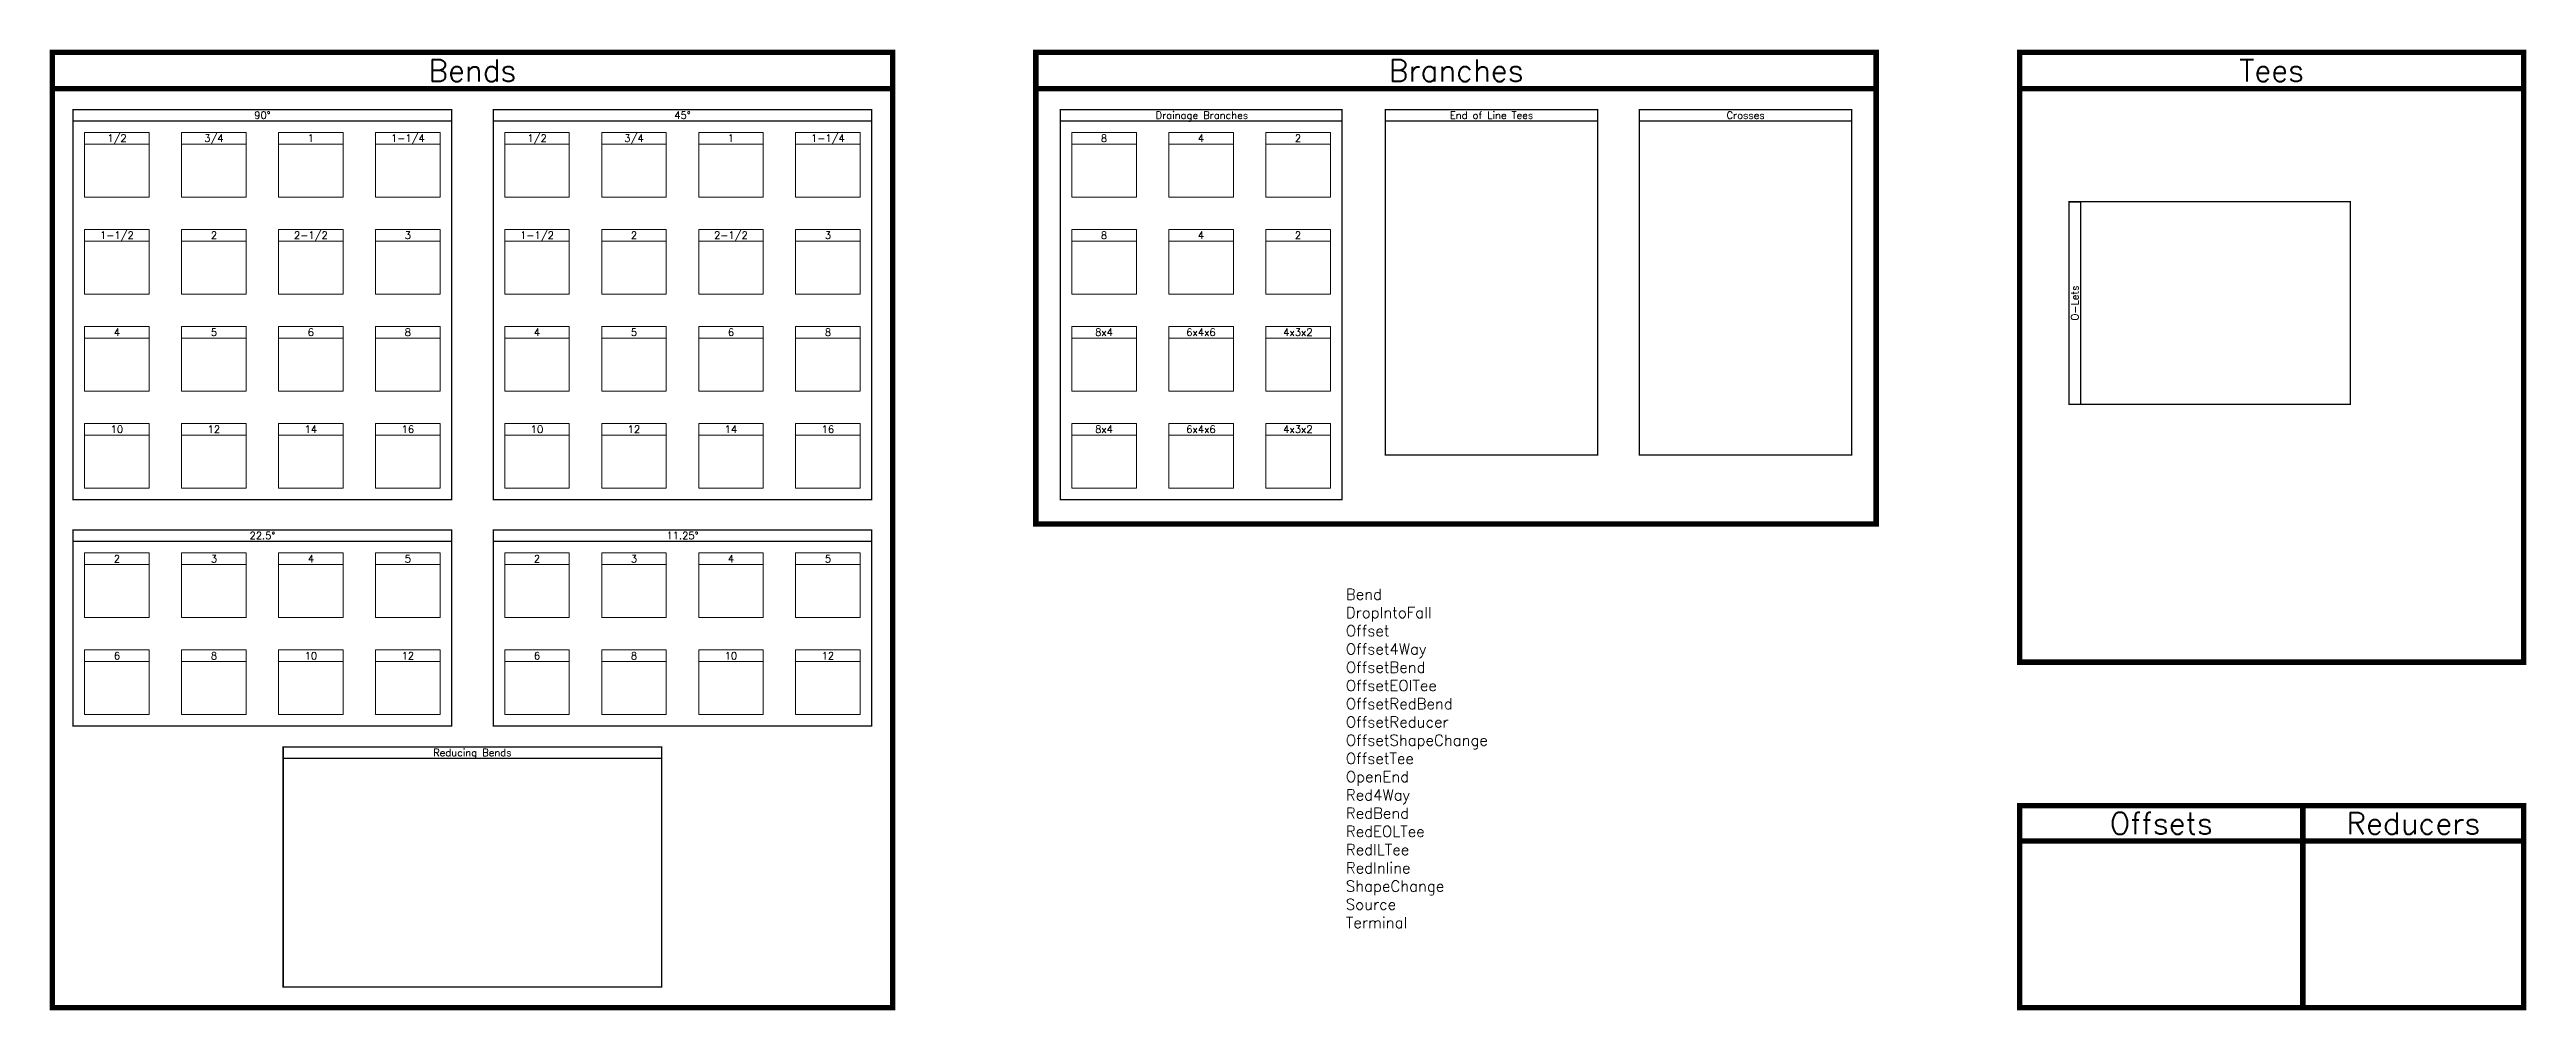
# Model space of a CAD drawing. Header units: inches. Extents: x 224 to 1583, y -2 to 525.
import ezdxf
from ezdxf.enums import TextEntityAlignment as Align

# ---------------------------------------------------------------- set-up
doc = ezdxf.new("R2010")
doc.units = ezdxf.units.IN
doc.header["$MEASUREMENT"] = 0
for name, color, linetype, lineweight in [('Frames_1', 85, 'Continuous', 0), ('Frames_2', 155, 'Continuous', 0), ('Frames_3', 72, 'Continuous', 0), ('Text_2', 155, 'Continuous', 0), ('Text_3', 85, 'Continuous', 0)]:
    doc.layers.add(name, color=color, linetype=linetype, lineweight=lineweight)
doc.styles.add('RomanS', font='romans.shx')

msp = doc.modelspace()

# ---------------------------------------------------------------- linework, layer by layer
msp.add_line((1332.3, 442), (1338.6, 442))
at = {"layer": 'Frames_1', "const_width": 3}
for points in [[(225.7, 523.9), (686.8, 523.9), (686.8, 504), (225.7, 504)], [(765.4, 523.9), (1226.5, 523.9), (1226.5, 504), (765.4, 504)], [(1305.2, 523.9), (1581.8, 523.9), (1581.8, 504), (1305.2, 504)], [(225.7, 504), (686.8, 504), (686.8, 0), (225.7, 0)], [(765.4, 504), (1226.5, 504), (1226.5, 265.2), (765.4, 265.2)], [(1305.2, 189.5), (1305.2, 189.5), (1305.2, 189.5), (1581.8, 189.5), (1581.8, 504), (1305.2, 504), (1305.2, 504), (1305.2, 504), (1305.2, 189.5)], [(1305.2, 91.4), (1460.6, 91.4), (1460.6, 110.8), (1305.2, 110.8)], [(1460.6, 91.4), (1581.8, 91.4), (1581.8, 110.8), (1460.6, 110.8)], [(1305.2, 91.4), (1305.2, 0), (1460.6, 0), (1460.6, 91.4)], [(1460.6, 91.4), (1460.6, 0), (1581.8, 0), (1581.8, 91.4)]]:
    msp.add_lwpolyline(points, close=True, dxfattribs=at)
at = {"layer": 'Frames_2', "const_width": 0.75}
for points in [[(237.1, 492.5), (444.8, 492.5), (444.8, 486.2), (237.1, 486.2)], [(467.7, 492.5), (675.3, 492.5), (675.3, 486.2), (467.7, 486.2)], [(778.8, 486.2), (933.3, 486.2), (933.3, 492.5), (778.8, 492.5)], [(957.1, 486.2), (1073.7, 486.2), (1073.7, 492.5), (957.1, 492.5)], [(1096.5, 486.2), (1213.1, 486.2), (1213.1, 492.5), (1096.5, 492.5)], [(237.1, 486.2), (444.8, 486.2), (444.8, 278.6), (237.1, 278.6)], [(467.7, 486.2), (675.3, 486.2), (675.3, 278.6), (467.7, 278.6)], [(778.8, 486.2), (778.8, 278.6), (933.3, 278.6), (933.3, 486.2)], [(957.1, 486.2), (957.1, 303.1), (1073.7, 303.1), (1073.7, 486.2)], [(1096.5, 486.2), (1096.5, 303.1), (1213.1, 303.1), (1213.1, 486.2)], [(1332.3, 442), (1486.7, 442), (1486.7, 330.9), (1332.3, 330.9)], [(237.1, 262), (444.8, 262), (444.8, 255.7), (237.1, 255.7)], [(467.7, 262), (675.3, 262), (675.3, 255.7), (467.7, 255.7)], [(237.1, 255.7), (444.8, 255.7), (444.8, 154.4), (237.1, 154.4)], [(467.7, 255.7), (675.3, 255.7), (675.3, 154.4), (467.7, 154.4)], [(352.4, 143), (560.1, 143), (560.1, 136.7), (352.4, 136.7)], [(352.4, 136.7), (560.1, 136.7), (560.1, 11.4), (352.4, 11.4)]]:
    msp.add_lwpolyline(points, close=True, dxfattribs=at)
msp.add_lwpolyline([(1338.6, 442), (1338.6, 330.9)], dxfattribs=at)
at = {"layer": 'Frames_3'}
for p, q in [((243.4, 473.6), (278.9, 473.6)), ((296.6, 473.6), (332.1, 473.6)), ((349.8, 473.6), (385.3, 473.6)), ((403, 473.6), (438.5, 473.6)), ((474, 473.6), (509.4, 473.6)), ((527.2, 473.6), (562.6, 473.6)), ((580.4, 473.6), (615.8, 473.6)), ((633.6, 473.6), (669, 473.6)), ((243.4, 420.4), (278.9, 420.4)), ((296.6, 420.4), (332.1, 420.4)), ((349.8, 420.4), (385.3, 420.4)), ((403, 420.4), (438.5, 420.4)), ((474, 420.4), (509.4, 420.4)), ((527.2, 420.4), (562.6, 420.4)), ((580.4, 420.4), (615.8, 420.4)), ((633.6, 420.4), (669, 420.4)), ((243.4, 367.2), (278.9, 367.2)), ((296.6, 367.2), (332.1, 367.2)), ((349.8, 367.2), (385.3, 367.2)), ((403, 367.2), (438.5, 367.2)), ((474, 367.2), (509.4, 367.2)), ((527.2, 367.2), (562.6, 367.2)), ((580.4, 367.2), (615.8, 367.2)), ((633.6, 367.2), (669, 367.2)), ((243.4, 314), (278.9, 314)), ((296.6, 314), (332.1, 314)), ((349.8, 314), (385.3, 314)), ((403, 314), (438.5, 314)), ((474, 314), (509.4, 314)), ((527.2, 314), (562.6, 314)), ((580.4, 314), (615.8, 314)), ((633.6, 314), (669, 314)), ((243.4, 243.1), (278.9, 243.1)), ((296.6, 243.1), (332.1, 243.1)), ((349.8, 243.1), (385.3, 243.1)), ((403, 243.1), (438.5, 243.1)), ((474, 243.1), (509.4, 243.1)), ((527.2, 243.1), (562.6, 243.1)), ((580.4, 243.1), (615.8, 243.1)), ((633.6, 243.1), (669, 243.1)), ((243.4, 189.9), (278.9, 189.9)), ((296.6, 189.9), (332.1, 189.9)), ((349.8, 189.9), (385.3, 189.9)), ((403, 189.9), (438.5, 189.9)), ((474, 189.9), (509.4, 189.9)), ((527.2, 189.9), (562.6, 189.9)), ((580.4, 189.9), (615.8, 189.9)), ((633.6, 189.9), (669, 189.9))]:
    msp.add_line(p, q, dxfattribs=at)
for points in [[(243.4, 444.5), (278.9, 444.5), (278.9, 479.9), (243.4, 479.9)], [(296.6, 444.5), (332.1, 444.5), (332.1, 479.9), (296.6, 479.9)], [(349.8, 444.5), (385.3, 444.5), (385.3, 479.9), (349.8, 479.9)], [(403, 444.5), (438.5, 444.5), (438.5, 479.9), (403, 479.9)], [(474, 444.5), (509.4, 444.5), (509.4, 479.9), (474, 479.9)], [(527.2, 444.5), (562.6, 444.5), (562.6, 479.9), (527.2, 479.9)], [(580.4, 444.5), (615.8, 444.5), (615.8, 479.9), (580.4, 479.9)], [(633.6, 444.5), (669, 444.5), (669, 479.9), (633.6, 479.9)], [(785.1, 479.9), (820.6, 479.9), (820.6, 473.6), (785.1, 473.6)], [(838.3, 479.9), (873.8, 479.9), (873.8, 473.6), (838.3, 473.6)], [(891.5, 479.9), (927, 479.9), (927, 473.6), (891.5, 473.6)], [(785.1, 444.5), (820.6, 444.5), (820.6, 473.6), (785.1, 473.6)], [(838.3, 444.5), (873.8, 444.5), (873.8, 473.6), (838.3, 473.6)], [(891.5, 444.5), (927, 444.5), (927, 473.6), (891.5, 473.6)], [(243.4, 391.3), (278.9, 391.3), (278.9, 426.7), (243.4, 426.7)], [(296.6, 391.3), (332.1, 391.3), (332.1, 426.7), (296.6, 426.7)], [(349.8, 391.3), (385.3, 391.3), (385.3, 426.7), (349.8, 426.7)], [(403, 391.3), (438.5, 391.3), (438.5, 426.7), (403, 426.7)], [(474, 391.3), (509.4, 391.3), (509.4, 426.7), (474, 426.7)], [(527.2, 391.3), (562.6, 391.3), (562.6, 426.7), (527.2, 426.7)], [(580.4, 391.3), (615.8, 391.3), (615.8, 426.7), (580.4, 426.7)], [(633.6, 391.3), (669, 391.3), (669, 426.7), (633.6, 426.7)], [(785.1, 426.7), (820.6, 426.7), (820.6, 420.4), (785.1, 420.4)], [(838.3, 426.7), (873.8, 426.7), (873.8, 420.4), (838.3, 420.4)], [(891.5, 426.7), (927, 426.7), (927, 420.4), (891.5, 420.4)], [(785.1, 391.3), (820.6, 391.3), (820.6, 420.4), (785.1, 420.4)], [(838.3, 391.3), (873.8, 391.3), (873.8, 420.4), (838.3, 420.4)], [(891.5, 391.3), (927, 391.3), (927, 420.4), (891.5, 420.4)], [(243.4, 338.1), (278.9, 338.1), (278.9, 373.5), (243.4, 373.5)], [(296.6, 338.1), (332.1, 338.1), (332.1, 373.5), (296.6, 373.5)], [(349.8, 338.1), (385.3, 338.1), (385.3, 373.5), (349.8, 373.5)], [(403, 338.1), (438.5, 338.1), (438.5, 373.5), (403, 373.5)], [(474, 338.1), (509.4, 338.1), (509.4, 373.5), (474, 373.5)], [(527.2, 338.1), (562.6, 338.1), (562.6, 373.5), (527.2, 373.5)], [(580.4, 338.1), (615.8, 338.1), (615.8, 373.5), (580.4, 373.5)], [(633.6, 338.1), (669, 338.1), (669, 373.5), (633.6, 373.5)], [(785.1, 373.5), (820.6, 373.5), (820.6, 367.2), (785.1, 367.2)], [(785.1, 338.1), (820.6, 338.1), (820.6, 367.2), (785.1, 367.2)], [(838.3, 373.5), (873.8, 373.5), (873.8, 367.2), (838.3, 367.2)], [(838.3, 338.1), (873.8, 338.1), (873.8, 367.2), (838.3, 367.2)], [(891.5, 373.5), (927, 373.5), (927, 367.2), (891.5, 367.2)], [(891.5, 338.1), (927, 338.1), (927, 367.2), (891.5, 367.2)], [(243.4, 284.9), (278.9, 284.9), (278.9, 320.3), (243.4, 320.3)], [(296.6, 284.9), (332.1, 284.9), (332.1, 320.3), (296.6, 320.3)], [(349.8, 284.9), (385.3, 284.9), (385.3, 320.3), (349.8, 320.3)], [(403, 284.9), (438.5, 284.9), (438.5, 320.3), (403, 320.3)], [(474, 284.9), (509.4, 284.9), (509.4, 320.3), (474, 320.3)], [(527.2, 284.9), (562.6, 284.9), (562.6, 320.3), (527.2, 320.3)], [(580.4, 284.9), (615.8, 284.9), (615.8, 320.3), (580.4, 320.3)], [(633.6, 284.9), (669, 284.9), (669, 320.3), (633.6, 320.3)], [(785.1, 320.3), (820.6, 320.3), (820.6, 314), (785.1, 314)], [(785.1, 284.9), (820.6, 284.9), (820.6, 314), (785.1, 314)], [(838.3, 320.3), (873.8, 320.3), (873.8, 314), (838.3, 314)], [(838.3, 284.9), (873.8, 284.9), (873.8, 314), (838.3, 314)], [(891.5, 320.3), (927, 320.3), (927, 314), (891.5, 314)], [(891.5, 284.9), (927, 284.9), (927, 314), (891.5, 314)], [(243.4, 213.9), (278.9, 213.9), (278.9, 249.4), (243.4, 249.4)], [(296.6, 213.9), (332.1, 213.9), (332.1, 249.4), (296.6, 249.4)], [(349.8, 213.9), (385.3, 213.9), (385.3, 249.4), (349.8, 249.4)], [(403, 213.9), (438.5, 213.9), (438.5, 249.4), (403, 249.4)], [(474, 213.9), (509.4, 213.9), (509.4, 249.4), (474, 249.4)], [(527.2, 213.9), (562.6, 213.9), (562.6, 249.4), (527.2, 249.4)], [(580.4, 213.9), (615.8, 213.9), (615.8, 249.4), (580.4, 249.4)], [(633.6, 213.9), (669, 213.9), (669, 249.4), (633.6, 249.4)], [(243.4, 160.7), (278.9, 160.7), (278.9, 196.2), (243.4, 196.2)], [(296.6, 160.7), (332.1, 160.7), (332.1, 196.2), (296.6, 196.2)], [(349.8, 160.7), (385.3, 160.7), (385.3, 196.2), (349.8, 196.2)], [(403, 160.7), (438.5, 160.7), (438.5, 196.2), (403, 196.2)], [(474, 160.7), (509.4, 160.7), (509.4, 196.2), (474, 196.2)], [(527.2, 160.7), (562.6, 160.7), (562.6, 196.2), (527.2, 196.2)], [(580.4, 160.7), (615.8, 160.7), (615.8, 196.2), (580.4, 196.2)], [(633.6, 160.7), (669, 160.7), (669, 196.2), (633.6, 196.2)]]:
    msp.add_lwpolyline(points, close=True, dxfattribs=at)

# ---------------------------------------------------------------- texts
at = {"insert": (935.5, 229.7), "char_height": 6, "attachment_point": 1, "style": 'RomanS'}
msp.add_mtext_dynamic_manual_height_columns('Bend\\PDroplntoFall\\POffset\\POffset4Way\\POffsetBend\\POffsetEOlTee\\POffsetRedBend\\POffsetReducer\\POffsetShapeChange\\POffsetTee\\POpenEnd\\PRed4Way\\PRedBend\\PRedEOLTee\\PRedILTee\\PRedlnline\\PShapeChange\\PSource\\PTerminal', width=36.353, gutter_width=0.469, heights=[0], dxfattribs=at)
at = {"layer": 'Text_2', "style": 'RomanS'}
for s, p in [('90°', (341, 489.4)), ('45°', (571.5, 489.4)), ('Drainage Branches', (856.5, 489.4)), ('End of Line Tees', (1015.4, 489.4)), ('Crosses', (1154.8, 489.4)), ('22.5°', (341, 258.9)), ('11.25°', (571.5, 258.9)), ('Reducing Bends', (456.2, 139.9))]:
    msp.add_text(s, height=4, dxfattribs=at).set_placement(p, align=Align.MIDDLE_CENTER)
msp.add_text('O-Lets', height=4, rotation=90, dxfattribs=at).set_placement((1335.5, 386.4), align=Align.MIDDLE_CENTER)
at = {"layer": 'Text_3', "style": 'RomanS'}
for s, height, p in [('Bends', 12, (456.2, 513.9)), ('Branches', 12, (996, 513.9)), ('Tees', 12, (1443.5, 513.9)), ('1/2', 4, (261.2, 476.8)), ('3/4', 4, (314.4, 476.8)), ('1', 4, (367.6, 476.8)), ('1-1/4', 4, (420.8, 476.8)), ('1/2', 4, (491.7, 476.8)), ('3/4', 4, (544.9, 476.8)), ('1', 4, (598.1, 476.8)), ('1-1/4', 4, (651.3, 476.8)), ('8', 4, (802.8, 476.8)), ('4', 4, (856, 476.8)), ('2', 4, (909.2, 476.8)), ('1-1/2', 4, (261.2, 423.6)), ('2', 4, (314.4, 423.6)), ('2-1/2', 4, (367.6, 423.6)), ('3', 4, (420.8, 423.6)), ('1-1/2', 4, (491.7, 423.6)), ('2', 4, (544.9, 423.6)), ('2-1/2', 4, (598.1, 423.6)), ('3', 4, (651.3, 423.6)), ('8', 4, (802.8, 423.6)), ('4', 4, (856, 423.6)), ('2', 4, (909.2, 423.6)), ('4', 4, (261.2, 370.4)), ('5', 4, (314.4, 370.4)), ('6', 4, (367.6, 370.4)), ('8', 4, (420.8, 370.4)), ('4', 4, (491.7, 370.4)), ('5', 4, (544.9, 370.4)), ('6', 4, (598.1, 370.4)), ('8', 4, (651.3, 370.4)), ('8x4', 4, (802.8, 370.4)), ('6x4x6', 4, (856, 370.4)), ('4x3x2', 4, (909.2, 370.4)), ('10', 4, (261.2, 317.2)), ('12', 4, (314.4, 317.2)), ('14', 4, (367.6, 317.2)), ('16', 4, (420.8, 317.2)), ('10', 4, (491.7, 317.2)), ('12', 4, (544.9, 317.2)), ('14', 4, (598.1, 317.2)), ('16', 4, (651.3, 317.2)), ('8x4', 4, (802.8, 317.2)), ('6x4x6', 4, (856, 317.2)), ('4x3x2', 4, (909.2, 317.2)), ('2', 4, (261.2, 246.2)), ('3', 4, (314.4, 246.2)), ('4', 4, (367.6, 246.2)), ('5', 4, (420.8, 246.2)), ('2', 4, (491.7, 246.2)), ('3', 4, (544.9, 246.2)), ('4', 4, (598.1, 246.2)), ('5', 4, (651.3, 246.2)), ('6', 4, (261.2, 193)), ('8', 4, (314.4, 193)), ('10', 4, (367.6, 193)), ('12', 4, (420.8, 193)), ('6', 4, (491.7, 193)), ('8', 4, (544.9, 193)), ('10', 4, (598.1, 193)), ('12', 4, (651.3, 193)), ('Offsets', 12, (1382.9, 101.1)), ('Reducers', 12, (1521.2, 101.1))]:
    msp.add_text(s, height=height, dxfattribs=at).set_placement(p, align=Align.MIDDLE_CENTER)

doc.saveas('drawing.dxf')
